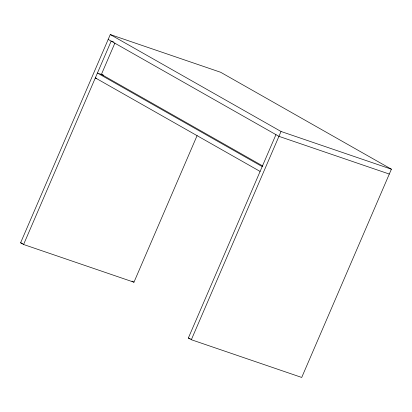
<?xml version="1.0" encoding="UTF-8"?>
<svg xmlns="http://www.w3.org/2000/svg" width="412" height="412" viewBox="0 0 412 412"><rect width="100%" height="100%" fill="white"/><g stroke="black" fill="none" stroke-linecap="round" stroke-linejoin="round"><path stroke-width="0.62" d="M197.106 135.589L133.962 282.215L23.587 244.496L20.6 242.802L110.282 34.556L220.657 72.275L391.4 169.198L301.718 377.443L191.343 339.725L188.356 338.031L275.947 134.642M23.587 244.496L111.178 41.112L113.604 41.942M114.902 43.049L101.404 74.397L262.82 166.031M191.343 339.725L281.03 131.48L110.282 34.556M281.03 131.48L391.4 169.198M103.51 75.118L97.428 73.042L262.197 166.577M389.309 174.06L278.934 136.341L108.191 39.413M96.552 78.316L95.337 77.899L260.106 171.433M20.6 242.802L22.418 243.42M188.356 338.031L190.174 338.649M131.969 281.087L133.962 282.215"/></g></svg>
